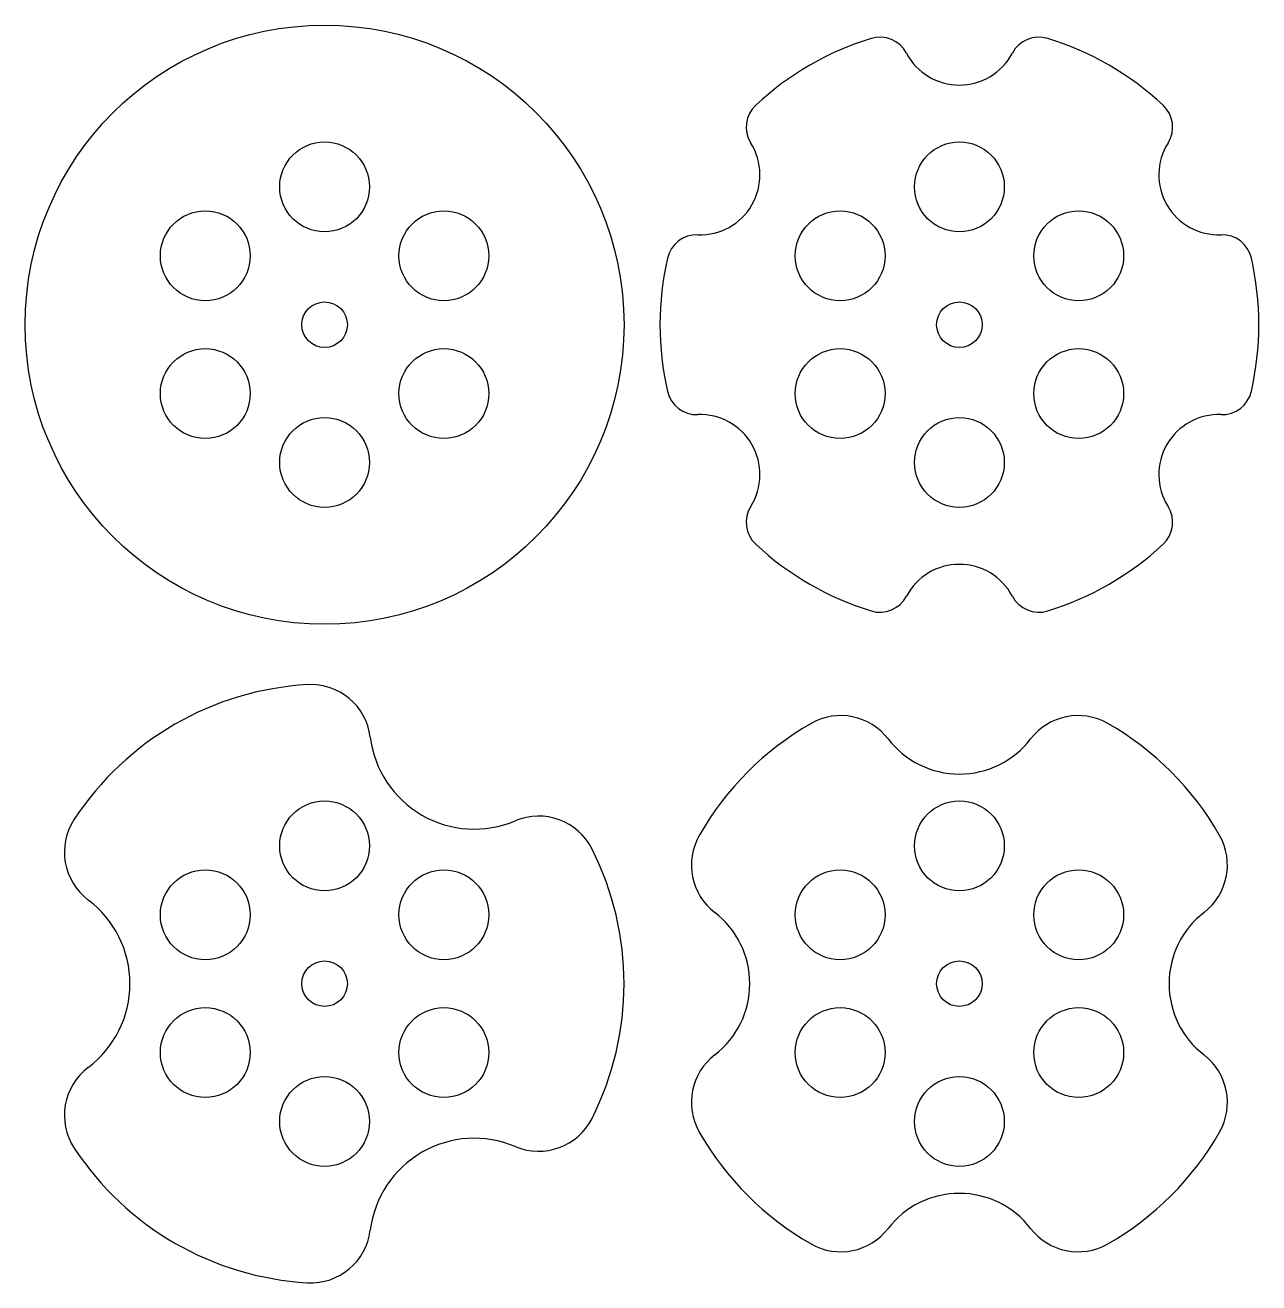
# Model space of a CAD drawing. Header units: millimetres. Extents: x -156 to 50, y -160 to 50.
import ezdxf

# ---------------------------------------------------------------- set-up
doc = ezdxf.new("R2010")
doc.units = ezdxf.units.MM

msp = doc.modelspace()

# ---------------------------------------------------------------- linework, layer by layer
at = {"color": 7, "linetype": 'Continuous', "lineweight": 25}
for centre, radius in [((-106, 0), 50), ((-106, 23), 7.5), ((0, 23), 7.5), ((-125.92, 11.5), 7.5), ((-86.08, 11.5), 7.5), ((-19.92, 11.5), 7.5), ((19.92, 11.5), 7.5), ((-106, 0), 3.8), ((0, 0), 3.8), ((-125.92, -11.5), 7.5), ((-86.08, -11.5), 7.5), ((-19.92, -11.5), 7.5), ((19.92, -11.5), 7.5), ((-106, -23), 7.5), ((0, -23), 7.5), ((-106, -87), 7.5), ((0, -87), 7.5), ((-125.92, -98.5), 7.5), ((-86.08, -98.5), 7.5), ((-19.92, -98.5), 7.5), ((19.92, -98.5), 7.5), ((-106, -110), 3.8), ((0, -110), 3.8), ((-125.92, -121.5), 7.5), ((-86.08, -121.5), 7.5), ((-19.92, -121.5), 7.5), ((19.92, -121.5), 7.5), ((-106, -133), 7.5), ((0, -133), 7.5)]:
    msp.add_circle(centre, radius, dxfattribs=at)
for centre, radius, start, end in [((0, 0), 50, 107.1462, 132.8538), ((-13.27, 43), 5, 27.8181, 107.1462), ((13.27, 43), 5, 72.8538, 152.1819), ((0, 0), 50, 47.1462, 72.8538), ((0, 50), 10, 207.8181, 332.1819), ((-30.61, 32.99), 5, 132.8538, 212.1819), ((30.61, 32.99), 5, 327.8181, 47.1462), ((-43.3, 25), 10, 267.8181, 32.1819), ((43.3, 25), 10, 147.8181, 272.1819), ((-43.87, 10.01), 5, 87.8181, 167.1462), ((43.87, 10.01), 5, 12.8538, 92.1819), ((0, 0), 50, 167.1462, 192.8538), ((0, 0), 50, 347.1462, 12.8538), ((-43.87, -10.01), 5, 192.8538, 272.1819), ((43.87, -10.01), 5, 267.8181, 347.1462), ((-43.3, -25), 10, 327.8181, 92.1819), ((43.3, -25), 10, 87.8181, 212.1819), ((-30.61, -32.99), 5, 147.8181, 227.1462), ((30.61, -32.99), 5, 312.8538, 32.1819), ((0, 0), 50, 227.1462, 252.8538), ((0, 0), 50, 287.1462, 312.8538), ((0, -50), 10, 27.8181, 152.1819), ((-13.27, -43), 5, 252.8538, 332.1819), ((13.27, -43), 5, 207.8181, 287.1462), ((-106, -110), 50, 93.2864, 146.7136), ((-108.29, -70.07), 10, 7.0328, 93.2864), ((0, -110), 50, 119.6863, 150.3137), ((-19.81, -75.25), 10, 37.5895, 119.6863), ((19.81, -75.25), 10, 60.3137, 142.4105), ((0, -110), 50, 29.6863, 60.3137), ((-81, -66.7), 17.5, 187.0328, 292.9672), ((0, -60), 15, 217.5895, 322.4105), ((-139.44, -88.05), 10, 146.7136, 232.9672), ((-70.27, -92.02), 10, 26.7136, 112.9672), ((-34.75, -90.19), 10, 150.3137, 232.4105), ((34.75, -90.19), 10, 307.5895, 29.6863), ((-106, -110), 50, 333.2864, 26.7136), ((-156, -110), 17.5, 307.0328, 52.9672), ((-50, -110), 15, 307.5895, 52.4105), ((50, -110), 15, 127.5895, 232.4105), ((-34.75, -129.81), 10, 127.5895, 209.6863), ((34.75, -129.81), 10, 330.3137, 52.4105), ((-139.44, -131.95), 10, 127.0328, 213.2864), ((-70.27, -127.98), 10, 247.0328, 333.2864), ((-81, -153.3), 17.5, 67.0328, 172.9672), ((0, -110), 50, 209.6863, 240.3137), ((0, -110), 50, 299.6863, 330.3137), ((-106, -110), 50, 213.2864, 266.7136), ((0, -160), 15, 37.5895, 142.4105), ((-19.81, -144.75), 10, 240.3137, 322.4105), ((19.81, -144.75), 10, 217.5895, 299.6863), ((-108.29, -149.93), 10, 266.7136, 352.9672)]:
    msp.add_arc(centre, radius, start, end, dxfattribs=at)

doc.saveas('drawing.dxf')
